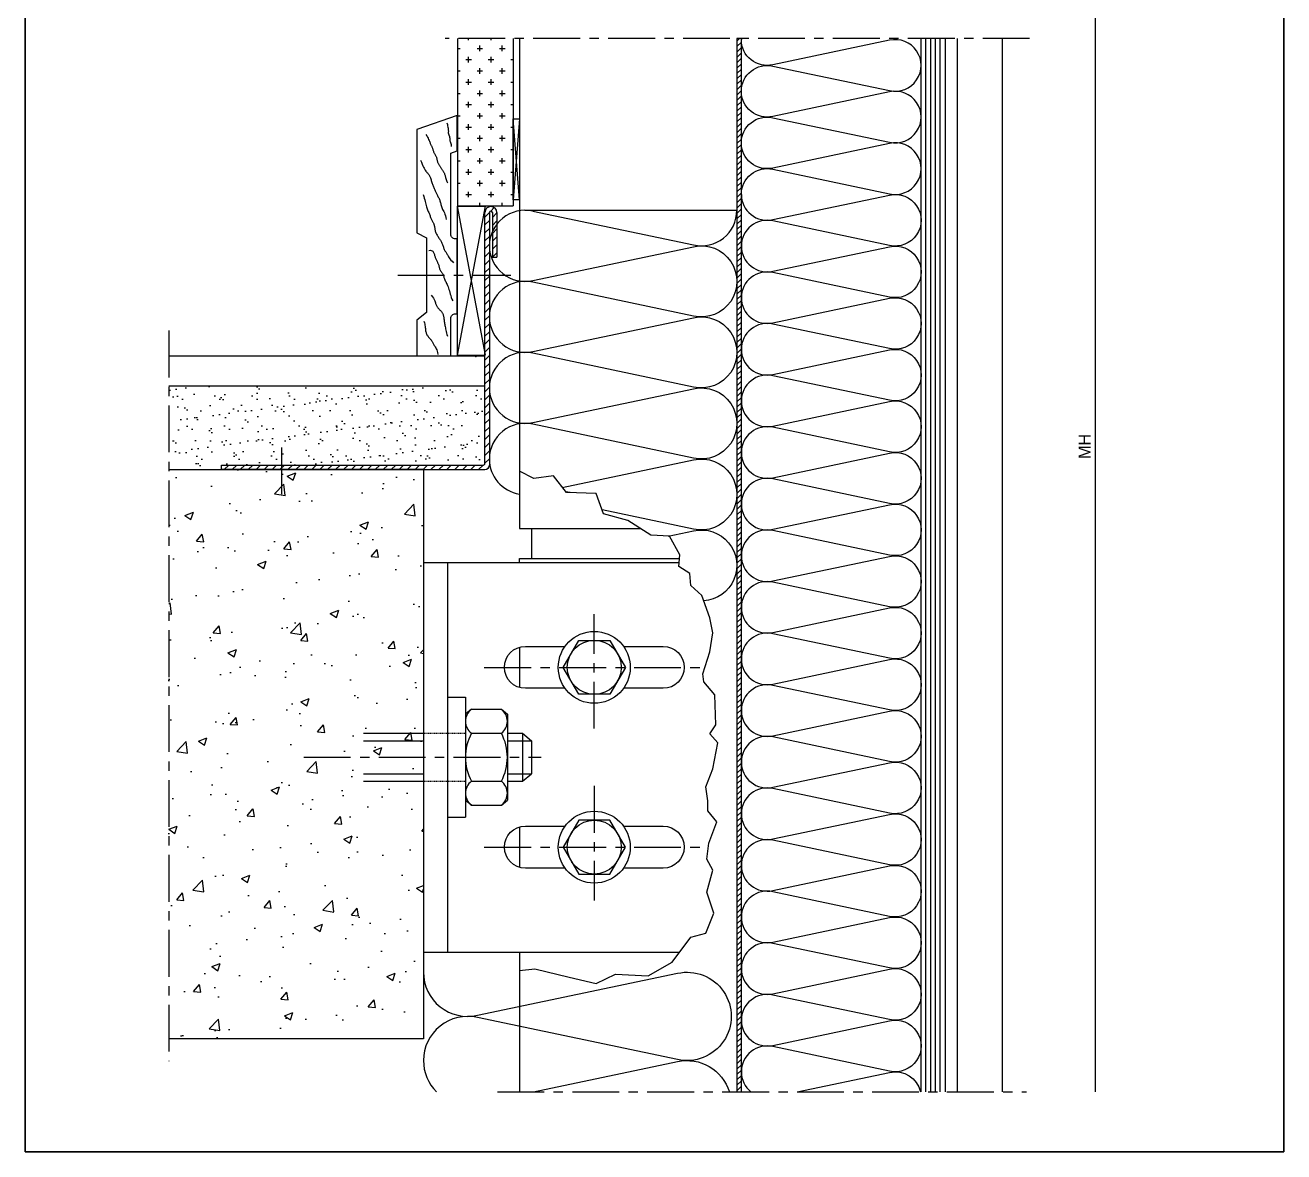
# Model space of a CAD drawing. Header units: millimetres. Extents: x -153 to 2280, y 0 to 724.
# Drawn here: x 460 to 670, y 397 to 585 of the extents above; entities that cross this region are included whole.
import ezdxf

# ---------------------------------------------------------------- set-up
doc = ezdxf.new("R2010")
doc.units = ezdxf.units.MM
doc.header["$LTSCALE"] = 0.025
doc.header["$MEASUREMENT"] = 0
doc.linetypes.add('CENTER', pattern=[2, 1.25, -0.25, 0.25, -0.25])
doc.linetypes.add('HIDDEN', pattern=[0.375, 0.25, -0.125])
doc.layers.get('0').update_dxf_attribs({"lineweight": 5})
for name, color, linetype in [('ASSI', 1, 'CENTER'), ('FILL', 253, 'Continuous'), ('FINE', 7, 'Continuous'), ('GROSSA', 8, 'Continuous'), ('MARCHIO', 7, 'Continuous'), ('MURO', 5, 'Continuous'), ('NASCOSTA', 7, 'HIDDEN'), ('QUOTE', 254, 'Continuous'), ('TRATTEGGI', 140, 'Continuous'), ('VETRO', 140, 'Continuous')]:
    doc.layers.add(name, color=color, linetype=linetype)
doc.styles.add('Aluk Text', font='GOTHIC.TTF')

# ---------------------------------------------------------------- blocks, each defined once
blk = doc.blocks.new('*X35')
at = {"color": 0}
for p, q in [((90.47, 183.28), (90.47, 183.5)), ((94.22, 183.28), (94.22, 183.5)), ((88.6, 181.88), (89.06, 181.88)), ((91.88, 181.88), (92.81, 181.88)), ((92.34, 181.41), (92.34, 182.34)), ((95.62, 181.88), (96.56, 181.88)), ((96.09, 181.41), (96.09, 182.34)), ((90, 180), (90.94, 180)), ((90.47, 179.53), (90.47, 180.47)), ((92.34, 177.66), (92.34, 178.59)), ((93.75, 180), (94.69, 180)), ((94.22, 179.53), (94.22, 180.47)), ((96.09, 177.66), (96.09, 178.59)), ((97.5, 180), (97.91, 180)), ((88.6, 178.12), (89.06, 178.12)), ((90.47, 175.78), (90.47, 176.72)), ((91.88, 178.12), (92.81, 178.12)), ((94.22, 175.78), (94.22, 176.72)), ((95.62, 178.12), (96.56, 178.12)), ((88.6, 174.38), (89.06, 174.38)), ((90, 176.25), (90.94, 176.25)), ((91.88, 174.38), (92.81, 174.38)), ((92.34, 173.91), (92.34, 174.84)), ((93.75, 176.25), (94.69, 176.25)), ((95.62, 174.38), (96.56, 174.38)), ((96.09, 173.91), (96.09, 174.84)), ((97.5, 176.25), (97.91, 176.25)), ((90, 172.5), (90.94, 172.5)), ((90.47, 172.03), (90.47, 172.97)), ((93.75, 172.5), (94.69, 172.5)), ((94.22, 172.03), (94.22, 172.97)), ((97.5, 172.5), (97.91, 172.5)), ((88.6, 170.62), (89.06, 170.62)), ((91.88, 170.62), (92.81, 170.62)), ((92.34, 170.16), (92.34, 171.09)), ((95.62, 170.62), (96.56, 170.62)), ((96.09, 170.16), (96.09, 171.09)), ((90, 168.75), (90.94, 168.75)), ((90.47, 168.28), (90.47, 169.22)), ((93.75, 168.75), (94.69, 168.75)), ((94.22, 168.28), (94.22, 169.22)), ((97.5, 168.75), (97.91, 168.75)), ((88.6, 166.88), (89.06, 166.88)), ((91.88, 166.88), (92.81, 166.88)), ((92.34, 166.41), (92.34, 167.34)), ((95.62, 166.88), (96.56, 166.88)), ((96.09, 166.41), (96.09, 167.34)), ((90, 165), (90.94, 165)), ((90.47, 164.53), (90.47, 165.47)), ((93.75, 165), (94.69, 165)), ((94.22, 164.53), (94.22, 165.47)), ((97.5, 165), (97.91, 165)), ((88.6, 163.12), (89.06, 163.12)), ((90.47, 160.78), (90.47, 161.72)), ((91.88, 163.12), (92.81, 163.12)), ((92.34, 162.66), (92.34, 163.59)), ((94.22, 160.78), (94.22, 161.72)), ((95.62, 163.12), (96.56, 163.12)), ((96.09, 162.66), (96.09, 163.59)), ((90, 161.25), (90.94, 161.25)), ((92.34, 158.91), (92.34, 159.84)), ((93.75, 161.25), (94.69, 161.25)), ((96.09, 158.91), (96.09, 159.84)), ((97.5, 161.25), (97.91, 161.25)), ((88.6, 159.38), (89.06, 159.38)), ((90.47, 157.03), (90.47, 157.97)), ((91.88, 159.38), (92.81, 159.38)), ((94.22, 157.03), (94.22, 157.97)), ((95.62, 159.38), (96.56, 159.38)), ((90, 157.5), (90.94, 157.5)), ((92.34, 155.63), (92.34, 156.09)), ((93.75, 157.5), (94.69, 157.5)), ((96.09, 155.63), (96.09, 156.09)), ((97.5, 157.5), (97.91, 157.5))]:
    blk.add_line(p, q, dxfattribs=at)
blk = doc.blocks.new('*X34')
at = {"color": 0}
for p, q in [((134.5, 524.29), (136, 525.79)), ((136.48, 526.27), (137.63, 527.42)), ((137, 524.14), (138.5, 525.64)), ((134.5, 521.64), (136, 523.14)), ((137, 521.49), (138.5, 522.99)), ((134.5, 518.99), (136, 520.49)), ((134.5, 516.34), (136, 517.84)), ((137, 518.84), (138.5, 520.34)), ((137, 516.19), (138.5, 517.69)), ((134.5, 513.69), (136, 515.19)), ((134.5, 511.03), (136, 512.53)), ((137, 513.53), (138.5, 515.03)), ((134.5, 508.38), (136, 509.88)), ((137, 510.88), (138.5, 512.38)), ((134.5, 505.73), (136, 507.23)), ((134.5, 503.08), (136, 504.58)), ((134.5, 500.43), (136, 501.93)), ((134.5, 497.78), (136, 499.28)), ((134.5, 495.12), (136, 496.62)), ((134.5, 492.47), (136, 493.97)), ((134.5, 489.82), (136, 491.32)), ((134.5, 487.17), (136, 488.67)), ((134.5, 484.52), (136, 486.02)), ((134.5, 481.87), (136, 483.37)), ((134.5, 479.21), (136, 480.71)), ((134.5, 476.56), (136, 478.06)), ((134.5, 473.91), (136, 475.41)), ((134.5, 471.26), (136, 472.76)), ((134.5, 468.61), (136, 470.11)), ((134.5, 465.96), (136, 467.46)), ((134.5, 463.3), (136, 464.8)), ((134.5, 460.65), (136, 462.15)), ((134.5, 458), (136, 459.5)), ((134.5, 455.35), (136, 456.85)), ((134.5, 452.7), (136, 454.2)), ((134.5, 450.05), (136, 451.55)), ((134.5, 447.39), (136, 448.89)), ((134.5, 444.74), (136, 446.24)), ((47.55, 440), (49.05, 441.5)), ((50.21, 440), (51.71, 441.5)), ((52.86, 440), (54.36, 441.5)), ((55.51, 440), (57.01, 441.5)), ((58.16, 440), (59.66, 441.5)), ((60.81, 440), (62.31, 441.5)), ((63.46, 440), (64.96, 441.5)), ((66.12, 440), (67.62, 441.5)), ((68.77, 440), (70.27, 441.5)), ((71.42, 440), (72.92, 441.5)), ((74.07, 440), (75.57, 441.5)), ((76.72, 440), (78.22, 441.5)), ((79.37, 440), (80.87, 441.5)), ((82.03, 440), (83.53, 441.5)), ((84.68, 440), (86.18, 441.5)), ((87.33, 440), (88.83, 441.5)), ((89.98, 440), (91.48, 441.5)), ((92.63, 440), (94.13, 441.5)), ((95.28, 440), (96.78, 441.5)), ((97.94, 440), (99.44, 441.5)), ((100.59, 440), (102.09, 441.5)), ((103.24, 440), (104.74, 441.5)), ((105.89, 440), (107.39, 441.5)), ((108.54, 440), (110.04, 441.5)), ((111.19, 440), (112.69, 441.5)), ((113.85, 440), (115.35, 441.5)), ((116.5, 440), (118, 441.5)), ((119.15, 440), (120.65, 441.5)), ((121.8, 440), (123.3, 441.5)), ((124.45, 440), (125.95, 441.5)), ((127.1, 440), (128.6, 441.5)), ((129.76, 440), (131.26, 441.5)), ((132.41, 440), (133.91, 441.5)), ((134.5, 442.09), (136, 443.59)), ((135.27, 440.21), (135.79, 440.72))]:
    blk.add_line(p, q, dxfattribs=at)

msp = doc.modelspace()

# ---------------------------------------------------------------- hatches: boundary and pattern name
at = {"layer": 'FILL'}
h = msp.add_hatch(dxfattribs=at)
h.set_pattern_fill('AR-SAND', color=256, scale=2, style=0)
h.set_pattern_definition([(37.5, (30, 397), (-0.125987, 3.853648), [0, -3.04, 0, -3.4, 0, -3.25]), (7.5, (30, 397), (3.539553, 5.64429), [0, -1.64, 0, -2.74, 0, -1.05]), (327.5, (27.54, 397), (6.228284, 0.011318), [0, -1, 0, -3.6, 0, -4.7]), (317.5, (27.54, 397), (6.012253, 1.75535), [0, -0.5, 0, -2.36, 0, -2.7])])
h.paths.add_polyline_path([(483.952, 524.843), (483.952, 510.842), (492.757, 510.842), (492.757, 511.592), (536.452, 511.592, 0.4142136), (536.702, 511.842), (536.702, 524.843)])
h = msp.add_hatch(dxfattribs=at)
h.set_pattern_fill('AR-CONC', color=256, scale=0.08, style=0)
h.set_pattern_definition([(50, (450, 397), (14.5748, -1.2751), [1.524, -16.764]), (355, (450, 397), (-2.8194, 15.2845), [1.2192, -13.4112]), (100.451, (451.215, 396.894), (11.7554, 14.0093), [1.2952, -14.2472]), (46.184, (450, 401.064), (21.6863, -3.3634), [2.286, -25.146]), (96.636, (451.807, 400.784), (18.9923, 19.794), [1.9428, -21.3708]), (351.184, (450, 401.064), (18.9924, 19.794), [1.8288, -20.1168]), (21, (452.032, 400.048), (12.1292, -8.1812), [1.524, -16.764]), (326, (452.032, 400.048), (4.9442, 14.735), [1.2192, -13.4112]), (71.451, (453.043, 399.366), (17.0733, 6.5538), [1.2952, -14.2472]), (37.5, (450, 397), (0.24709, 6.7644), [0, -13.24864, 0, -13.6144, 0, -13.462]), (7.5, (450, 397), (5.34557, 8.01445), [0, -7.76224, 0, -12.94384, 0, -5.1308]), (327.5, (445.4686, 397), (10.84725, -0.4583), [0, -5.08, 0, -15.8496, 0, -21.0312]), (317.5, (443.437, 397), (11.85033, 2.0341), [0, -6.604, 0, -10.52576, 0, -14.9352])])
h.paths.add_polyline_path([(526.452, 510.842), (492.757, 510.842), (483.952, 510.842), (483.952, 415.843), (526.452, 415.843)])
at = {"layer": 'TRATTEGGI'}
h = msp.add_hatch(dxfattribs=at)
h.set_pattern_fill('ANSI31', color=256, scale=0.2, style=0)
h.set_pattern_definition([(45, (450, 397), (-0.4490128, 0.4490128), [])])
h.paths.add_polyline_path([(578.738, 407.005), (579.488, 407.005), (579.488, 582.75), (578.738, 582.75)])

# ---------------------------------------------------------------- linework, layer by layer
at = {"layer": 'ASSI', "ltscale": 250}
for p, q in [((627.593, 582.75), (530.053, 582.75)), ((522.158, 543.307), (541.024, 543.307)), ((483.952, 534.035), (483.952, 412.112)), ((502.793, 514.554), (502.793, 506.072)), ((554.952, 467.617), (554.952, 486.726)), ((536.601, 477.842), (573.536, 477.842)), ((506.491, 462.842), (546.085, 462.842)), ((554.952, 458.068), (554.952, 438.958)), ((536.601, 447.842), (573.536, 447.842)), ((538.796, 407.005), (627.079, 407.005))]:
    msp.add_line(p, q, dxfattribs=at)
at = {"layer": 'FINE'}
for p, q in [((532.112, 582.75), (532.112, 554.874)), ((541.422, 582.75), (541.422, 554.874)), ((542.452, 582.75), (542.452, 501.006)), ((615.488, 582.75), (615.488, 407.005)), ((622.988, 582.75), (622.988, 407.005)), ((542.452, 569.386), (541.422, 555.862)), ((542.452, 555.862), (541.422, 569.386)), ((532.072, 554.773), (536.75, 529.917)), ((536.75, 554.773), (532.072, 529.917)), ((532.072, 554.773), (532.072, 529.917)), ((532.072, 554.773), (536.75, 554.773)), ((532.112, 554.874), (541.422, 554.874)), ((532.072, 529.917), (536.75, 529.917)), ((550.94, 506.992), (550.216, 507.107)), ((542.452, 501.006), (562.649, 501.006)), ((544.452, 501.006), (544.452, 496.006)), ((542.452, 481.196), (542.452, 474.488)), ((540.452, 465.592), (544.452, 465.592)), ((540.452, 460.092), (544.452, 460.092)), ((542.452, 451.196), (542.452, 444.488)), ((542.452, 430.342), (542.452, 407.005))]:
    msp.add_line(p, q, dxfattribs=at)
for points in [[(578.738, 407.005), (579.488, 407.005), (579.488, 582.75), (578.738, 582.75)], [(541.422, 569.386), (542.452, 569.386), (542.452, 555.862), (541.422, 555.862)]]:
    msp.add_lwpolyline(points, close=True, dxfattribs=at)
msp.add_lwpolyline([(531.007, 529.843), (531.007, 536.093, -0.4142136), (531.757, 536.843), (532.079, 536.843), (532.079, 549.343), (531.757, 549.343, -0.4142136), (531.007, 550.093), (531.007, 563.667), (532.079, 564.035), (532.079, 569.9), (525.351, 567.59), (525.351, 550.367), (526.944, 549.52), (526.944, 537.06), (525.351, 535.775), (525.351, 529.843)], format="xyb", dxfattribs=at)
for points in [[(542.452, 427.264), (545.015, 427.519), (550.764, 426.12), (555.256, 425.106), (558.516, 426.659), (563.944, 426.351), (567.974, 428.674), (571.054, 432.819), (573.557, 433.487), (574.904, 436.836), (573.723, 440.34), (574.737, 444.023), (573.723, 445.859), (574.07, 448.528), (575.405, 452.045), (573.903, 453.88), (573.903, 455.548), (573.557, 457.884), (574.737, 460.9), (575.571, 465.238), (574.237, 466.752), (575.238, 468.254), (575.071, 473.259), (573.223, 475.441), (573.056, 476.776), (574.237, 480.446), (574.737, 483.629), (574.237, 486.131), (572.889, 489.815), (571.054, 491.483), (570.887, 493.485), (569.052, 494.653), (569.219, 496.617), (567.512, 499.723), (564.406, 499.877), (560.531, 502.366), (556.501, 503.444), (555.256, 506.858), (550.29, 507.012), (548.121, 509.81), (544.861, 509.348), (542.452, 510.553)], [(542.452, 495.342), (542.452, 496.006), (569.167, 496.006)]]:
    msp.add_lwpolyline(points, dxfattribs=at)
msp.add_point((535.185, 529.699), dxfattribs=at)
at = {"layer": 'GROSSA'}
for p, q in [((537.452, 553.74), (537.452, 511.592)), ((537.952, 553.767), (537.952, 546.276)), ((538.702, 553.767), (538.702, 546.276)), ((537.952, 546.276), (538.702, 546.276)), ((483.952, 529.843), (536.702, 529.843)), ((483.952, 524.843), (536.702, 524.843)), ((502.305, 510.842), (502.305, 510.842)), ((526.452, 510.842), (536.702, 510.842)), ((526.452, 495.342), (569.111, 495.342)), ((530.452, 495.342), (530.452, 430.342)), ((530.452, 472.842), (533.452, 472.842)), ((533.452, 472.842), (533.452, 452.842)), ((534.452, 470.842), (533.464, 470.034)), ((534.452, 470.842), (539.452, 470.842)), ((539.452, 470.842), (540.452, 470.024)), ((540.452, 470.024), (540.452, 455.661)), ((516.453, 466.842), (526.452, 466.842)), ((534.452, 466.842), (539.452, 466.842)), ((540.452, 466.842), (542.952, 466.842)), ((542.952, 466.842), (542.952, 458.842)), ((542.952, 466.842), (544.452, 465.592)), ((516.453, 465.592), (526.452, 465.592)), ((544.452, 465.592), (544.452, 460.092)), ((516.453, 460.092), (526.452, 460.092)), ((542.952, 458.842), (544.452, 460.092)), ((516.453, 458.842), (526.452, 458.842)), ((534.452, 458.842), (539.452, 458.842)), ((540.452, 458.842), (542.952, 458.842)), ((534.452, 454.842), (533.464, 455.651)), ((534.452, 454.842), (539.452, 454.842)), ((539.452, 454.842), (540.452, 455.661)), ((530.452, 452.842), (533.452, 452.842)), ((526.452, 430.342), (569.214, 430.342))]:
    msp.add_line(p, q, dxfattribs=at)
for points in [[(526.496, 510.842), (492.757, 510.842), (492.757, 511.592), (536.452, 511.592, 0.4142136), (536.702, 511.842), (536.702, 553.755)], [(550.078, 474.342), (543.452, 474.342, -1), (543.452, 481.342), (550.078, 481.342)], [(559.825, 481.342), (566.452, 481.342, -1), (566.452, 474.342), (559.825, 474.342)], [(550.078, 444.342), (543.452, 444.342, -1), (543.452, 451.342), (550.078, 451.342)], [(559.825, 451.342), (566.452, 451.342, -1), (566.452, 444.342), (559.825, 444.342)]]:
    msp.add_lwpolyline(points, format="xyb", dxfattribs=at)
for points in [[(552.354, 473.342), (549.756, 477.842), (552.354, 482.342), (557.55, 482.342), (560.148, 477.842), (557.55, 473.342)], [(552.354, 452.342), (549.756, 447.842), (552.354, 443.342), (557.55, 443.342), (560.148, 447.842), (557.55, 452.342)]]:
    msp.add_lwpolyline(points, close=True, dxfattribs=at)
for centre, radius in [((554.952, 477.842), 6), ((554.952, 477.842), 4.5), ((554.952, 447.842), 6), ((554.952, 447.842), 4.5)]:
    msp.add_circle(centre, radius, dxfattribs=at)
for centre, radius, start, end in [((537.702, 553.73), 1, 1.42227, 179.43831), ((537.702, 553.73), 0.25, 1.42227, 179.43831), ((536.702, 511.592), 0.75, 270, 0), ((535.959, 468.842), 2.504, 126.99447, 233.00553), ((537.945, 468.842), 2.504, 306.99447, 53.00553), ((541.952, 462.842), 8.5, 151.92751, 208.07249), ((531.952, 462.842), 8.5, 331.92751, 28.07249), ((535.959, 456.842), 2.504, 126.99447, 233.00553), ((537.945, 456.842), 2.504, 306.99447, 53.00553)]:
    msp.add_arc(centre, radius, start, end, dxfattribs=at)
at = {"layer": 'MARCHIO'}
for points in [[(670, 694), (460, 694), (460, 397), (670, 397)], [(460, 397), (460, 694), (670, 694), (670, 397)]]:
    msp.add_lwpolyline(points, close=True, dxfattribs=at)
at = {"layer": 'MURO'}
for p, q in [((483.952, 510.842), (526.452, 510.842)), ((526.452, 510.842), (526.452, 415.843)), ((526.452, 415.843), (483.952, 415.843))]:
    msp.add_line(p, q, dxfattribs=at)
at = {"layer": 'NASCOSTA'}
for p, q in [((526.452, 466.842), (533.491, 466.842)), ((526.452, 458.842), (533.491, 458.842))]:
    msp.add_line(p, q, dxfattribs=at)
at = {"layer": 'QUOTE'}
msp.add_line((638.502, 624.92), (638.502, 407.005), dxfattribs=at)
at = {"layer": 'TRATTEGGI'}
for p, q in [((543.377, 554.103), (578.738, 554.103)), ((544.677, 553.959), (571.511, 548.322))]:
    msp.add_line(p, q, dxfattribs=at)
for points in [[(579.488, 573.973, -0.4806248), (584.739, 578.174), (604.235, 574.078, 1.25), (604.235, 582.479), (584.739, 578.384, -0.4806248), (579.488, 582.584)], [(579.488, 565.362, -0.4806248), (584.739, 569.562), (604.235, 565.467, 1.25), (604.235, 573.868), (584.739, 569.772, -0.4806248), (579.488, 573.973)], [(579.488, 556.75, -0.4806248), (584.739, 560.951), (604.235, 556.855, 1.25), (604.235, 565.257), (584.739, 561.161, -0.4806248), (579.488, 565.362)], [(579.488, 556.75, 0.4806248), (584.739, 552.55), (604.235, 556.645, -1.25), (604.235, 548.244), (584.739, 552.34, 0.4806248), (579.488, 548.139)], [(537.45, 548.177, 0.4806248), (544.677, 542.396), (571.511, 548.033, -1.25), (571.511, 536.469), (544.677, 542.107, 0.4806248), (537.45, 536.325)], [(579.488, 548.139, 0.4806248), (584.739, 543.938), (604.235, 548.034, -1.25), (604.235, 539.633), (584.739, 543.728, 0.4806248), (579.488, 539.528)], [(579.488, 539.528, 0.4806248), (584.739, 535.327), (604.235, 539.423, -1.25), (604.235, 531.021), (584.739, 535.117, 0.4806248), (579.488, 530.916)], [(537.45, 536.325, 0.4806248), (544.677, 530.543), (571.511, 536.18, -1.25), (571.511, 524.617), (544.677, 530.254, 0.4806248), (537.45, 524.473)], [(579.488, 530.916, 0.4806248), (584.739, 526.715), (604.235, 530.811, -1.25), (604.235, 522.41), (584.739, 526.505, 0.4806248), (579.488, 522.305)], [(537.45, 524.473, 0.4806248), (544.677, 518.691), (571.511, 524.328, -1.25), (571.511, 512.765), (544.677, 518.402, 0.4806248), (537.45, 512.62)], [(579.488, 522.305, 0.4806248), (584.739, 518.104), (604.235, 522.2, -1.25), (604.235, 513.798), (584.739, 517.894, 0.4806248), (579.488, 513.693)], [(537.45, 512.62, 0.3690257), (542.452, 506.767, 0.3690257)], [(549.619, 507.877), (571.511, 512.476, -1.25), (571.511, 500.912), (556.256, 504.117)], [(579.488, 513.693, 0.4806248), (584.739, 509.493), (604.235, 513.588, -1.25), (604.235, 505.187), (584.739, 509.283, 0.4806248), (579.488, 505.082)], [(579.488, 505.082, 0.4806248), (584.739, 500.881), (604.235, 504.977, -1.25), (604.235, 496.576), (584.739, 500.671, 0.4806248), (579.488, 496.471)], [(567.279, 499.734), (571.511, 500.623, -1.0798674), (573.213, 488.929, -1.0798674)], [(579.488, 496.471, 0.4806248), (584.739, 492.27), (604.235, 496.366, -1.25), (604.235, 487.964), (584.739, 492.06, 0.4806248), (579.488, 487.859)], [(579.488, 487.859, 0.4806248), (584.739, 483.659), (604.235, 487.754, -1.25), (604.235, 479.353), (584.739, 483.449, 0.4806248), (579.488, 479.248)], [(579.488, 479.248, 0.4806248), (584.739, 475.047), (604.235, 479.143, -1.25), (604.235, 470.742), (584.739, 474.837, 0.4806248), (579.488, 470.637)], [(579.488, 470.637, 0.4806248), (584.739, 466.436), (604.235, 470.531, -1.25), (604.235, 462.13), (584.739, 466.226, 0.4806248), (579.488, 462.025)], [(579.488, 462.025, 0.4806248), (584.739, 457.824), (604.235, 461.92, -1.25), (604.235, 453.519), (584.739, 457.614, 0.4806248), (579.488, 453.414)], [(579.488, 453.414, 0.4806248), (584.739, 449.213), (604.235, 453.309, -1.25), (604.235, 444.907), (584.739, 449.003, 0.4806248), (579.488, 444.802)], [(579.488, 444.802, 0.4806248), (584.739, 440.602), (604.235, 444.697, -1.25), (604.235, 436.296), (584.739, 440.392, 0.4806248), (579.488, 436.191)], [(579.488, 436.191, 0.4806248), (584.739, 431.99), (604.235, 436.086, -1.25), (604.235, 427.685), (584.739, 431.78, 0.4806248), (579.488, 427.58)], [(526.452, 426.97, 0.4806248), (535.442, 419.778), (568.821, 426.79, -1.25), (568.821, 412.406), (535.442, 419.418, 0.4806248), (526.452, 412.226)], [(579.488, 427.58, 0.4806248), (584.739, 423.379), (604.235, 427.475, -1.25), (604.235, 419.073), (584.739, 423.169, 0.4806248), (579.488, 418.968)], [(579.488, 418.968, 0.4806248), (584.739, 414.768), (604.235, 418.863, -1.25), (604.235, 410.462), (584.739, 414.558, 0.4806248), (579.488, 410.357)], [(526.452, 412.226, 0.1993513), (528.62, 407.005, 0.1993513)], [(544.822, 407.005), (568.821, 412.046, -0.392503), (577.49, 407.005, -0.392503)], [(579.488, 410.357, 0.2268784), (581.092, 407.005, 0.2268784)], [(588.777, 407.005), (604.235, 410.252, -0.413642), (609.379, 407.005)]]:
    msp.add_lwpolyline(points, format="xyb", dxfattribs=at)
for points in [[(530.378, 568.698), (530.438, 568.436), (530.488, 568.198), (530.53, 567.982), (530.563, 567.79), (530.586, 567.621), (530.601, 567.475), (530.606, 567.352), (530.603, 567.252), (530.597, 567.166), (530.597, 567.083), (530.601, 567.005), (530.611, 566.931), (530.626, 566.86), (530.645, 566.794), (530.67, 566.732), (530.699, 566.673), (530.73, 566.615), (530.756, 566.553), (530.778, 566.487), (530.796, 566.416), (530.81, 566.342), (530.82, 566.264), (530.826, 566.181), (530.828, 566.095), (530.83, 566.008), (530.836, 565.922), (530.846, 565.839), (530.86, 565.758), (530.878, 565.678), (530.9, 565.601), (530.926, 565.526), (530.957, 565.452), (530.987, 565.379), (531.013, 565.302), (531.035, 565.222), (531.053, 565.139), (531.067, 565.053), (531.077, 564.964), (531.083, 564.872), (531.085, 564.778)], [(526.841, 566.77), (526.996, 566.538), (527.124, 566.323), (527.229, 566.125), (527.316, 565.942), (527.387, 565.775), (527.447, 565.622), (527.5, 565.483), (527.549, 565.356), (527.597, 565.241), (527.645, 565.136), (527.692, 565.039), (527.738, 564.948), (527.782, 564.86), (527.824, 564.773), (527.865, 564.686), (527.902, 564.595), (527.937, 564.501), (527.97, 564.402), (528.002, 564.3), (528.035, 564.195), (528.069, 564.089), (528.106, 563.982), (528.146, 563.876), (528.192, 563.771), (528.243, 563.667), (528.298, 563.565), (528.355, 563.465), (528.413, 563.365), (528.469, 563.266), (528.522, 563.167), (528.569, 563.067), (528.61, 562.967), (528.642, 562.866), (528.667, 562.765), (528.688, 562.663), (528.706, 562.56), (528.725, 562.458), (528.745, 562.356), (528.77, 562.254), (528.802, 562.153), (528.843, 562.053), (528.891, 561.955), (528.945, 561.857), (529.003, 561.761), (529.065, 561.666), (529.128, 561.573), (529.191, 561.482), (529.253, 561.393), (529.311, 561.305), (529.368, 561.219), (529.422, 561.134), (529.475, 561.05), (529.527, 560.966), (529.578, 560.881), (529.629, 560.795), (529.681, 560.707), (529.734, 560.618), (529.787, 560.526), (529.839, 560.433), (529.89, 560.336), (529.938, 560.238), (529.983, 560.136), (530.025, 560.032), (530.062, 559.925), (530.094, 559.815), (530.123, 559.698), (530.154, 559.571), (530.19, 559.431), (530.233, 559.275), (530.287, 559.098), (530.356, 558.899), (530.442, 558.672)], [(525.941, 562.464), (526.1, 562.123), (526.24, 561.821), (526.365, 561.555), (526.476, 561.322), (526.578, 561.118), (526.671, 560.941), (526.76, 560.787), (526.847, 560.654), (526.933, 560.537), (527.019, 560.434), (527.104, 560.34), (527.186, 560.252), (527.265, 560.166), (527.34, 560.078), (527.41, 559.985), (527.474, 559.883), (527.531, 559.768), (527.582, 559.642), (527.629, 559.507), (527.673, 559.364), (527.716, 559.216), (527.758, 559.065), (527.802, 558.911), (527.849, 558.758), (527.899, 558.606), (527.952, 558.457), (528.008, 558.31), (528.066, 558.166), (528.124, 558.025), (528.183, 557.887), (528.242, 557.753), (528.299, 557.622), (528.354, 557.496), (528.408, 557.373), (528.461, 557.252), (528.514, 557.134), (528.568, 557.017), (528.623, 556.901), (528.679, 556.785), (528.738, 556.669), (528.8, 556.552), (528.863, 556.433), (528.927, 556.313), (528.99, 556.19), (529.051, 556.064), (529.109, 555.934), (529.162, 555.8), (529.21, 555.662), (529.251, 555.519), (529.288, 555.372), (529.323, 555.22), (529.359, 555.065), (529.399, 554.907), (529.446, 554.746), (529.501, 554.584), (529.569, 554.42), (529.65, 554.254), (529.741, 554.081), (529.837, 553.895), (529.935, 553.69), (530.03, 553.461), (530.117, 553.201), (530.191, 552.905), (530.249, 552.567)], [(526.391, 556.744), (526.502, 556.419), (526.594, 556.116), (526.672, 555.834), (526.739, 555.573), (526.797, 555.33), (526.85, 555.104), (526.901, 554.894), (526.954, 554.698), (527.01, 554.516), (527.07, 554.345), (527.132, 554.183), (527.196, 554.03), (527.259, 553.884), (527.322, 553.742), (527.383, 553.603), (527.441, 553.466), (527.496, 553.33), (527.547, 553.195), (527.596, 553.061), (527.644, 552.93), (527.691, 552.802), (527.738, 552.679), (527.787, 552.561), (527.838, 552.449), (527.891, 552.344), (527.947, 552.244), (528.002, 552.147), (528.056, 552.053), (528.108, 551.958), (528.156, 551.861), (528.199, 551.761), (528.234, 551.656), (528.263, 551.544), (528.286, 551.426), (528.305, 551.303), (528.323, 551.176), (528.342, 551.044), (528.364, 550.911), (528.392, 550.775), (528.427, 550.639), (528.472, 550.502), (528.526, 550.366), (528.588, 550.231), (528.655, 550.098), (528.728, 549.966), (528.804, 549.837), (528.883, 549.711), (528.963, 549.589), (529.043, 549.47), (529.123, 549.354), (529.201, 549.24), (529.277, 549.126), (529.349, 549.011), (529.418, 548.893), (529.483, 548.772), (529.542, 548.646), (529.595, 548.515), (529.644, 548.38), (529.69, 548.242), (529.734, 548.104), (529.777, 547.968), (529.821, 547.835), (529.867, 547.707), (529.917, 547.586), (529.972, 547.474), (530.031, 547.368), (530.093, 547.267), (530.158, 547.168), (530.224, 547.068), (530.292, 546.966), (530.359, 546.859), (530.426, 546.745), (530.493, 546.622), (530.565, 546.487), (530.648, 546.34), (530.75, 546.179), (530.876, 546.003), (531.034, 545.811), (531.23, 545.599), (531.471, 545.369)], [(527.356, 547.425), (527.574, 547.432), (527.749, 547.407), (527.888, 547.355), (527.996, 547.279), (528.079, 547.185), (528.142, 547.077), (528.192, 546.959), (528.234, 546.836), (528.274, 546.711), (528.312, 546.586), (528.349, 546.462), (528.387, 546.338), (528.426, 546.217), (528.467, 546.098), (528.51, 545.983), (528.556, 545.872), (528.606, 545.766), (528.659, 545.663), (528.713, 545.563), (528.768, 545.464), (528.821, 545.364), (528.872, 545.262), (528.92, 545.157), (528.963, 545.047), (529.001, 544.932), (529.034, 544.813), (529.064, 544.692), (529.093, 544.571), (529.123, 544.452), (529.155, 544.336), (529.19, 544.227), (529.231, 544.126), (529.279, 544.034), (529.331, 543.95), (529.388, 543.872), (529.447, 543.796), (529.506, 543.72), (529.564, 543.643), (529.62, 543.561), (529.671, 543.473), (529.716, 543.376), (529.757, 543.271), (529.797, 543.158), (529.835, 543.039), (529.876, 542.914), (529.919, 542.783), (529.968, 542.648), (530.024, 542.509), (530.089, 542.366), (530.16, 542.219), (530.237, 542.066), (530.318, 541.904), (530.399, 541.732), (530.481, 541.548), (530.56, 541.35), (530.635, 541.138), (530.705, 540.909), (530.773, 540.665), (530.842, 540.408), (530.916, 540.14), (531, 539.864), (531.096, 539.582), (531.209, 539.295), (531.342, 539.006)], [(527.742, 539.97), (527.955, 539.677), (528.12, 539.422), (528.243, 539.2), (528.333, 539.008), (528.397, 538.839), (528.445, 538.691), (528.482, 538.559), (528.518, 538.439), (528.56, 538.325), (528.607, 538.219), (528.66, 538.118), (528.719, 538.022), (528.782, 537.931), (528.849, 537.844), (528.921, 537.76), (528.995, 537.678), (529.073, 537.599), (529.152, 537.52), (529.232, 537.442), (529.31, 537.363), (529.386, 537.283), (529.458, 537.201), (529.525, 537.115), (529.585, 537.025), (529.637, 536.93), (529.682, 536.83), (529.721, 536.725), (529.755, 536.615), (529.784, 536.5), (529.809, 536.38), (529.832, 536.255), (529.853, 536.125), (529.872, 535.99), (529.892, 535.85), (529.911, 535.704), (529.932, 535.553), (529.954, 535.395), (529.978, 535.232), (530.005, 535.063), (530.035, 534.888), (530.069, 534.705), (530.108, 534.515), (530.151, 534.314), (530.198, 534.101), (530.251, 533.875), (530.309, 533.632), (530.373, 533.373), (530.442, 533.094)], [(526.52, 535.6), (526.603, 535.348), (526.664, 535.12), (526.707, 534.914), (526.735, 534.726), (526.753, 534.555), (526.766, 534.396), (526.778, 534.247), (526.793, 534.106), (526.815, 533.97), (526.844, 533.838), (526.88, 533.71), (526.924, 533.587), (526.974, 533.468), (527.03, 533.353), (527.094, 533.243), (527.163, 533.136), (527.238, 533.034), (527.317, 532.935), (527.399, 532.838), (527.482, 532.744), (527.563, 532.651), (527.642, 532.56), (527.716, 532.468), (527.784, 532.376), (527.845, 532.283), (527.9, 532.189), (527.952, 532.092), (528.003, 531.994), (528.055, 531.892), (528.111, 531.788), (528.174, 531.68), (528.245, 531.567), (528.326, 531.45), (528.414, 531.323), (528.504, 531.181), (528.592, 531.019), (528.674, 530.833), (528.744, 530.616), (528.799, 530.365), (528.835, 530.073)]]:
    msp.add_lwpolyline(points, dxfattribs=at)
for centre, radius, start, end in [((583.794, 582.584), 4.306, 177.79932, 180), ((543.377, 548.177), 5.926, 77.31962, 180), ((572.812, 554.103), 5.926, 257.31962, 0)]:
    msp.add_arc(centre, radius, start, end, dxfattribs=at)
at = {"layer": 'VETRO'}
for p, q in [((610.288, 407.005), (610.288, 582.75)), ((611.088, 407.005), (611.088, 582.75)), ((611.888, 407.005), (611.888, 582.75)), ((612.688, 407.005), (612.688, 582.75)), ((613.488, 582.75), (613.488, 407.005))]:
    msp.add_line(p, q, dxfattribs=at)
msp.add_lwpolyline([(609.488, 407.005), (609.488, 582.75)], dxfattribs=at)

# ---------------------------------------------------------------- block references
at = {"layer": 'FINE', "color": 120}
msp.add_blockref('*X35', (443.51, 399.245), dxfattribs=at)
at = {"layer": 'TRATTEGGI', "xscale": 0.5, "yscale": 0.5, "zscale": 0.5}
msp.add_blockref('*X34', (469.452, 290.843), dxfattribs=at)

# ---------------------------------------------------------------- texts
at = {"layer": 'QUOTE', "color": 2, "insert": (636.752, 514.713), "char_height": 2, "attachment_point": 5, "rotation": 90, "style": 'Aluk Text'}
msp.add_mtext('\\A2;MH', dxfattribs=at)

doc.saveas('drawing.dxf')
